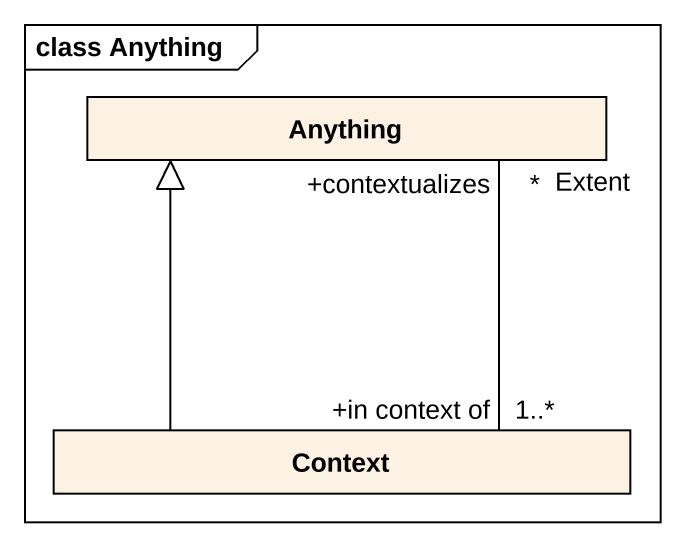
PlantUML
@startuml
mainframe class Anything
hide circle
hide empty members
class Anything
class Context
Context "+in context of\n1..*" -up- "+contextualizes\n*" Anything : Extent
Context -up-|> Anything
@enduml
